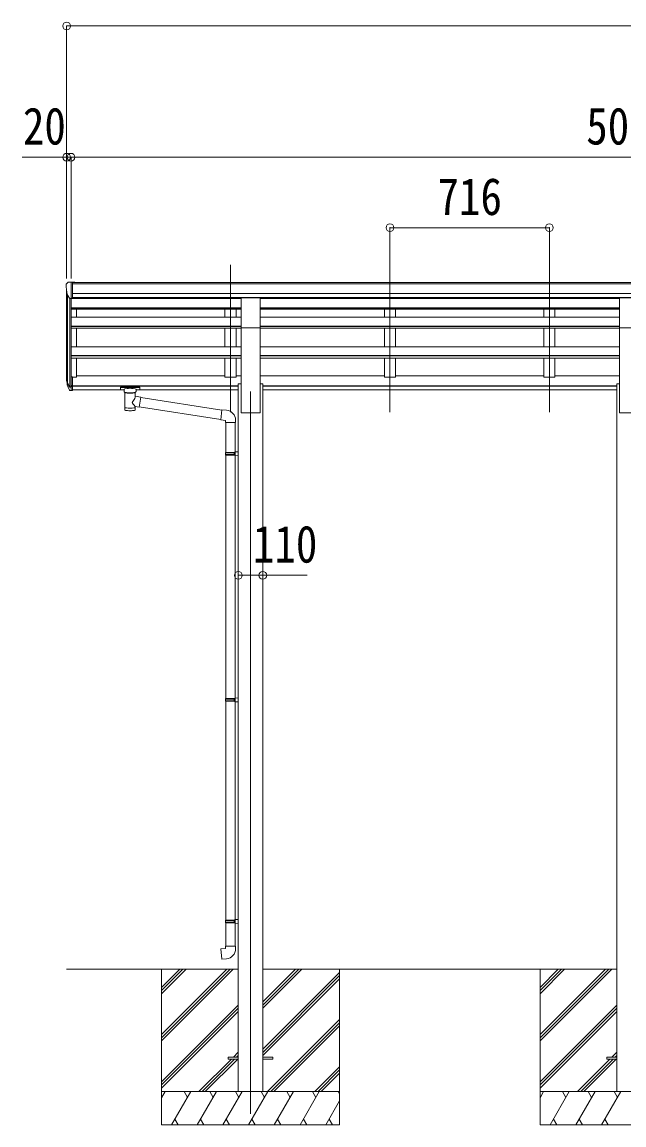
# Model space of a CAD drawing. Units: millimetres at full size, sheet at 1:35. Extents: x -9783 to 9892, y -6828 to 6752.
# Drawn here: x -2835 to -132, y -3930 to 1026 of the extents above; entities that cross this region are included whole.
import ezdxf
from ezdxf.enums import TextEntityAlignment as Align

# ---------------------------------------------------------------- set-up
doc = ezdxf.new("R2010")
doc.units = ezdxf.units.MM
doc.header["$LTSCALE"] = 35
doc.header["$PDMODE"] = 32
doc.header["$PDSIZE"] = 35
for name, color, linetype, lineweight in [('0-0_0', 7, 'Continuous', 9), ('0-1_本体', 4, 'Continuous', 9), ('0-2_部品', 7, 'Continuous', 9), ('0-8_PARTS2', 2, 'Continuous', 9), ('0-A_寸法', 6, 'Continuous', 9)]:
    doc.layers.add(name, color=color, linetype=linetype, lineweight=lineweight)
doc.styles.add('ＭＳ ゴシック', font='')
doc.styles.get('ＭＳ ゴシック').set_extended_font_data('MS Gothic')

msp = doc.modelspace()

# ---------------------------------------------------------------- linework, layer by layer
at = {"layer": '0-0_0'}
for p, q in [((-2635.16, -3230.13), (-1864.16, -3230.13)), ((-2209.16, -3230.13), (-2209.16, -3930.13)), ((-2209.16, -3524.3), (-1914.98, -3230.13)), ((-2209.16, -3538.45), (-1900.84, -3230.13)), ((-2209.16, -3552.59), (-1886.7, -3230.13)), ((-2209.16, -3340.46), (-2098.83, -3230.13)), ((-2209.16, -3326.32), (-2112.97, -3230.13)), ((-2209.16, -3312.17), (-2127.12, -3230.13)), ((-1754.16, -3230.13), (-164.16, -3230.13)), ((-1754.16, -3405.96), (-1578.33, -3230.13)), ((-1754.16, -3391.81), (-1592.47, -3230.13)), ((-1754.16, -3377.67), (-1606.62, -3230.13)), ((-1754.16, -3589.8), (-1409.16, -3244.81)), ((-1754.16, -3603.94), (-1409.16, -3258.95)), ((-1409.16, -3230.13), (-1409.16, -3930.13)), ((-509.16, -3230.13), (-509.16, -3930.13)), ((-509.16, -3524.3), (-214.98, -3230.13)), ((-509.16, -3538.45), (-200.84, -3230.13)), ((-509.16, -3552.59), (-186.7, -3230.13)), ((-509.16, -3340.46), (-398.83, -3230.13)), ((-509.16, -3326.32), (-412.97, -3230.13)), ((-509.16, -3312.17), (-427.12, -3230.13)), ((-1754.16, -3618.09), (-1409.16, -3273.09)), ((-2209.16, -3736.44), (-1864.16, -3391.44)), ((-2209.16, -3750.58), (-1864.16, -3405.58)), ((-509.16, -3736.44), (-164.16, -3391.44)), ((-509.16, -3750.58), (-164.16, -3405.58)), ((-2209.16, -3764.72), (-1864.16, -3419.72)), ((-1732.36, -3780.13), (-1409.16, -3456.94)), ((-509.16, -3764.72), (-164.16, -3419.72)), ((-1718.21, -3780.13), (-1409.16, -3471.08)), ((-1704.07, -3780.13), (-1409.16, -3485.22)), ((-1886.22, -3625.63), (-1864.16, -3603.57)), ((-1872.08, -3625.63), (-1864.16, -3617.71)), ((-186.22, -3625.63), (-164.16, -3603.57)), ((-172.08, -3625.63), (-164.16, -3617.71)), ((-2040.72, -3780.13), (-1895.22, -3634.63)), ((-2026.58, -3780.13), (-1881.08, -3634.63)), ((-2012.44, -3780.13), (-1866.94, -3634.63)), ((-340.72, -3780.13), (-195.22, -3634.63)), ((-326.58, -3780.13), (-181.08, -3634.63)), ((-312.44, -3780.13), (-166.94, -3634.63)), ((-1520.22, -3780.13), (-1409.16, -3669.07)), ((-1506.08, -3780.13), (-1409.16, -3683.21)), ((-1491.94, -3780.13), (-1409.16, -3697.35)), ((-1409.16, -3780.13), (-2209.16, -3780.13)), ((-2209.16, -3807.63), (-2193.28, -3780.13)), ((-2164.42, -3930.13), (-2077.82, -3780.13)), ((-2092.82, -3806.11), (-2107.82, -3780.13)), ((-2048.95, -3930.13), (-1962.34, -3780.13)), ((-1977.35, -3806.11), (-1992.35, -3780.13)), ((-1933.48, -3930.13), (-1846.87, -3780.13)), ((-1861.88, -3806.11), (-1876.88, -3780.13)), ((-1818.01, -3930.13), (-1731.4, -3780.13)), ((-1746.41, -3806.11), (-1761.41, -3780.13)), ((-1702.54, -3930.13), (-1615.93, -3780.13)), ((-1630.94, -3806.11), (-1645.94, -3780.13)), ((-1587.07, -3930.13), (-1500.46, -3780.13)), ((-1530.46, -3780.13), (-1515.46, -3806.11)), ((-1415, -3780.13), (-1409.16, -3790.23)), ((290.84, -3780.13), (-509.16, -3780.13)), ((-509.16, -3807.63), (-493.28, -3780.13)), ((-464.42, -3930.13), (-377.82, -3780.13)), ((-392.82, -3806.11), (-407.82, -3780.13)), ((-348.95, -3930.13), (-262.34, -3780.13)), ((-277.35, -3806.11), (-292.35, -3780.13)), ((-233.48, -3930.13), (-146.87, -3780.13)), ((-161.88, -3806.11), (-176.88, -3780.13)), ((-1471.6, -3930.13), (-1409.16, -3821.99)), ((-2149.42, -3904.15), (-2134.42, -3930.13)), ((-2033.95, -3904.15), (-2018.95, -3930.13)), ((-1918.48, -3904.15), (-1903.48, -3930.13)), ((-1803.01, -3904.15), (-1788.01, -3930.13)), ((-1687.54, -3904.15), (-1672.54, -3930.13)), ((-1572.07, -3904.15), (-1557.07, -3930.13)), ((-1456.6, -3904.15), (-1441.6, -3930.13)), ((-449.42, -3904.15), (-434.42, -3930.13)), ((-333.95, -3904.15), (-318.95, -3930.13)), ((-218.48, -3904.15), (-203.48, -3930.13)), ((-2209.16, -3930.13), (-1409.16, -3930.13)), ((-509.16, -3930.13), (290.84, -3930.13))]:
    msp.add_line(p, q, dxfattribs=at)
at = {"layer": '0-1_本体'}
for p, q in [((-2608.66, -145.02), (2390.34, -145.02)), ((-2635.16, -570.86), (-2635.16, -181.77)), ((-2608.66, -150.38), (2390.34, -150.38)), ((-2608.66, -193.89), (2390.34, -193.9)), ((-2630.88, -200.57), (-2630.88, -595.13)), ((-2621.16, -215.92), (-2621.16, -613.13)), ((-2615.16, -215.4), (-2615.16, -568.69)), ((-2615.16, -216.92), (-1851.66, -216.92)), ((-2608.66, -211.57), (2390.34, -211.57)), ((-1851.66, -213.94), (-2608.66, -213.94)), ((-1924.16, -213.94), (-1924.16, -216.92)), ((-1874.16, -213.94), (-1874.16, -216.92)), ((-1766.66, -213.94), (-151.66, -213.94)), ((-1766.66, -216.92), (-151.66, -216.92)), ((-1208.16, -213.94), (-1208.16, -216.92)), ((-1158.16, -213.94), (-1158.16, -216.92)), ((-492.16, -213.94), (-492.16, -216.92)), ((-442.16, -213.94), (-442.16, -216.92)), ((-2615.16, -258.92), (-1851.66, -258.92)), ((-2615.16, -260.62), (-1851.66, -260.62)), ((-2615.16, -264.29), (-1851.66, -264.29)), ((-2590.16, -300.26), (-2590.16, -264.29)), ((-1924.16, -264.29), (-1924.16, -300.26)), ((-1874.16, -264.29), (-1874.16, -300.26)), ((-1766.66, -258.92), (-151.66, -258.92)), ((-1766.66, -260.62), (-151.66, -260.62)), ((-1766.66, -264.29), (-151.66, -264.29)), ((-1208.16, -264.29), (-1208.16, -300.26)), ((-1158.16, -264.29), (-1158.16, -300.26)), ((-492.16, -264.29), (-492.16, -300.26)), ((-442.16, -264.29), (-442.16, -300.26)), ((-2615.16, -300.26), (-1851.66, -300.26)), ((-2615.16, -340.89), (-1851.66, -340.89)), ((-2615.16, -342.56), (-1851.66, -342.56)), ((-1766.66, -300.26), (-151.66, -300.26)), ((-1766.66, -340.89), (-151.66, -340.89)), ((-1766.66, -342.56), (-151.66, -342.56)), ((-2615.16, -349.35), (-1851.66, -349.35)), ((-2590.16, -433.54), (-2590.16, -349.35)), ((-1924.16, -349.35), (-1924.16, -433.54)), ((-1874.16, -349.35), (-1874.16, -433.54)), ((-1851.66, -730.13), (-1851.66, -347.81)), ((-1766.66, -730.13), (-1766.66, -347.81)), ((-1766.66, -349.35), (-151.66, -349.35)), ((-1208.16, -349.35), (-1208.16, -433.54)), ((-1158.16, -349.35), (-1158.16, -433.54)), ((-492.16, -349.35), (-492.16, -433.54)), ((-442.16, -349.35), (-442.16, -433.54)), ((-151.66, -730.13), (-151.66, -347.81)), ((-2615.16, -433.54), (-1851.66, -433.54)), ((-1766.66, -433.54), (-151.66, -433.54)), ((-2615.16, -472.69), (-1851.66, -472.69)), ((-2615.16, -474.36), (-1851.66, -474.36)), ((-2615.16, -484), (-1851.66, -484)), ((-2590.16, -569.52), (-2590.16, -485.24)), ((-1924.16, -485.24), (-1924.16, -569.52)), ((-1766.66, -472.69), (-151.66, -472.69)), ((-1766.66, -474.36), (-151.66, -474.36)), ((-1766.66, -484), (-151.66, -484)), ((-1208.16, -484), (-1208.16, -569.52)), ((-492.16, -484), (-492.16, -569.52)), ((-2608.66, -569.52), (-2590.16, -569.52)), ((-2590.16, -564.3), (-1924.16, -564.3)), ((-1874.16, -564.3), (-1851.66, -564.3)), ((-1766.66, -564.3), (-1208.16, -564.3)), ((-1158.16, -564.3), (-492.16, -564.3)), ((-442.16, -564.3), (-151.66, -564.3)), ((-2608.66, -608.61), (-1864.16, -608.61)), ((-2608.66, -609.99), (-1864.16, -609.99)), ((-2608.66, -627.16), (-2377.16, -627.16)), ((-2323.16, -627.16), (-1864.16, -627.16)), ((-1864.16, -600.13), (-1851.66, -600.13)), ((-1864.16, -600.13), (-1864.16, -3780.13)), ((-1766.66, -600.13), (-1754.16, -600.13)), ((-1754.16, -600.13), (-1754.16, -3780.13)), ((-1754.16, -608.61), (-164.16, -608.61)), ((-1754.16, -609.99), (-164.16, -609.99)), ((-1754.16, -627.16), (-164.16, -627.16)), ((-164.16, -600.13), (-151.66, -600.13)), ((-164.16, -600.13), (-164.16, -3780.13)), ((-1851.66, -730.13), (-1766.66, -730.13)), ((-151.66, -730.13), (-66.66, -730.13))]:
    msp.add_line(p, q, dxfattribs=at)
for points in [[(-1874.16, -485.24), (-1874.16, -569.52), (-1924.16, -569.52)], [(-1158.16, -484), (-1158.16, -569.52), (-1208.16, -569.52)], [(-442.16, -484), (-442.16, -569.52), (-492.16, -569.52)]]:
    msp.add_lwpolyline(points, dxfattribs=at)
at = {"layer": '0-2_部品'}
for p, q in [((-2630.25, -143.98), (-2634.32, -149.79)), ((-2627.16, -143.42), (-2629.5, -143.56)), ((-2627.16, -143.42), (-2608.66, -143.42)), ((-2615.16, -216.4), (-2615.16, -143.42)), ((-2608.66, -143.42), (-2598.66, -143.5)), ((-2608.66, -215.4), (-2608.66, -143.42)), ((-2598.66, -145.02), (-2598.66, -143.5)), ((-2637.16, -152.79), (-2637.16, -153.42)), ((-2622.79, -214.59), (-2632.06, -198.52)), ((-2615.16, -216.4), (-2620.37, -216.08)), ((-2608.66, -215.4), (-2615.16, -215.4)), ((-1851.66, -213.65), (-1766.66, -213.65)), ((-1851.66, -347.81), (-1851.66, -213.65)), ((-1766.66, -347.81), (-1766.66, -213.65)), ((-151.66, -213.65), (-66.66, -213.65)), ((-151.66, -347.81), (-151.66, -213.65)), ((-1851.66, -347.81), (-1766.66, -347.81)), ((-151.66, -347.81), (-66.66, -347.81)), ((-2621.6, -612.65), (-2631.35, -594.24)), ((-2615.16, -568.69), (-2615.16, -630.57)), ((-2608.66, -568.69), (-2615.16, -568.69)), ((-2608.66, -568.69), (-2608.66, -629.76)), ((-2632.77, -594.73), (-2622.61, -613.9)), ((-2630.19, -611.59), (-2622.61, -629.07)), ((-2615.16, -613.4), (-2620.3, -613.4)), ((-2615.16, -615.4), (-2620.01, -615.4)), ((-2615.16, -630.57), (-2620.01, -630.57)), ((-2608.66, -607), (-2615.16, -607)), ((-2608.66, -612.4), (-2615.16, -612.4)), ((-2608.66, -629.76), (-2615.16, -629.76)), ((-2393.66, -615.47), (-2393.66, -626.23)), ((-2393.66, -615.66), (-2393.66, -617.2)), ((-2391.66, -614.8), (-2308.66, -614.8)), ((-2391.66, -616.98), (-2308.66, -616.98)), ((-2391.66, -626.89), (-2377.16, -626.89)), ((-2377.16, -633.7), (-2377.16, -623.42)), ((-2373.06, -638.2), (-2373.08, -718.49)), ((-2327.26, -655.77), (-2327.26, -638.19)), ((-2323.16, -633.7), (-2323.16, -623.42)), ((-2323.16, -626.89), (-2308.66, -626.89)), ((-2306.66, -615.47), (-2306.66, -626.23)), ((-2302.04, -659.68), (-2327.26, -655.77)), ((-2302.04, -659.68), (-2309.06, -704.94)), ((-1938.23, -718.18), (-2302.35, -661.69)), ((-2327.25, -718.49), (-2327.26, -701.86)), ((-2327.26, -702.12), (-2309.06, -704.94)), ((-1941.9, -760.12), (-2308.79, -703.2)), ((-1917.24, -718.31), (-1938.08, -716.48)), ((-1922.16, -774.05), (-1876.16, -774.05)), ((-1920.16, -774.05), (-1920.16, -908.05)), ((-1878.16, -774.05), (-1878.16, -905.49)), ((-1876.16, -774.05), (-1876.16, -763.14)), ((-1922.16, -910.05), (-1921.16, -908.05)), ((-1922.16, -910.05), (-1878.16, -910.05)), ((-1922.16, -910.05), (-1922.16, -918.05)), ((-1922.16, -918.05), (-1878.16, -918.05)), ((-1922.16, -918.05), (-1921.16, -920.05)), ((-1921.16, -908.05), (-1878.16, -908.05)), ((-1921.16, -920.05), (-1878.16, -920.05)), ((-1920.16, -920.05), (-1920.16, -2014.23)), ((-1882.64, -910.05), (-1883.07, -908.05)), ((-1880.16, -905.55), (-1864.16, -905.07)), ((-1880.16, -907.55), (-1880.16, -905.55)), ((-1880.16, -907.55), (-1878.16, -907.55)), ((-1880.16, -922.55), (-1880.16, -920.55)), ((-1880.16, -922.55), (-1864.16, -923.02)), ((-1878.16, -922.6), (-1878.16, -2011.67)), ((-1864.16, -905.07), (-1864.16, -923.02)), ((-1922.16, -2016.23), (-1921.16, -2014.23)), ((-1922.16, -2016.23), (-1878.16, -2016.23)), ((-1922.16, -2016.23), (-1922.16, -2024.23)), ((-1922.16, -2024.23), (-1878.16, -2024.23)), ((-1922.16, -2024.23), (-1921.16, -2026.23)), ((-1921.16, -2014.23), (-1878.16, -2014.23)), ((-1921.16, -2026.23), (-1878.16, -2026.23)), ((-1920.16, -2026.23), (-1920.16, -3009.39)), ((-1882.64, -2016.23), (-1883.07, -2014.23)), ((-1880.16, -2011.73), (-1864.16, -2011.26)), ((-1880.16, -2013.73), (-1880.16, -2011.73)), ((-1880.16, -2013.73), (-1878.16, -2013.73)), ((-1880.16, -2028.73), (-1880.16, -2026.73)), ((-1880.16, -2028.73), (-1864.16, -2029.2)), ((-1878.16, -2028.79), (-1878.16, -3006.83)), ((-1864.16, -2011.26), (-1864.16, -2029.2)), ((-1922.16, -3011.39), (-1921.16, -3009.39)), ((-1922.16, -3011.39), (-1878.16, -3011.39)), ((-1922.16, -3011.39), (-1922.16, -3019.39)), ((-1922.16, -3019.39), (-1878.16, -3019.39)), ((-1922.16, -3019.39), (-1921.16, -3021.39)), ((-1921.16, -3009.39), (-1878.16, -3009.39)), ((-1921.16, -3021.39), (-1878.16, -3021.39)), ((-1920.16, -3021.39), (-1920.16, -3127.53)), ((-1882.64, -3011.39), (-1883.07, -3009.39)), ((-1880.16, -3006.89), (-1864.16, -3006.42)), ((-1880.16, -3008.89), (-1880.16, -3006.89)), ((-1880.16, -3008.89), (-1878.16, -3008.89)), ((-1880.16, -3023.89), (-1880.16, -3021.89)), ((-1864.16, -3006.42), (-1864.16, -3024.36)), ((-1880.16, -3023.89), (-1864.16, -3024.36)), ((-1878.16, -3023.95), (-1878.16, -3127.53)), ((-1922.16, -3127.53), (-1876.16, -3127.53)), ((-1922.16, -3137.53), (-1922.16, -3127.53)), ((-1876.16, -3127.53), (-1876.16, -3138.45))]:
    msp.add_line(p, q, dxfattribs=at)
at = {"layer": '0-2_部品', "color": 4}
for p, q in [((-1909.16, -3625.63), (-1909.16, -3634.63)), ((-1864.16, -3625.63), (-1909.16, -3625.63)), ((-1864.16, -3634.63), (-1909.16, -3634.63)), ((-1709.16, -3625.63), (-1754.16, -3625.63)), ((-1709.16, -3634.63), (-1754.16, -3634.63)), ((-1709.16, -3625.63), (-1709.16, -3634.63)), ((-209.16, -3625.63), (-209.16, -3634.63)), ((-164.16, -3625.63), (-209.16, -3625.63)), ((-164.16, -3634.63), (-209.16, -3634.63))]:
    msp.add_line(p, q, dxfattribs=at)
at = {"layer": '0-2_部品'}
for points in [[(-2393.66, -615.47), (-2393.63, -615.27), (-2393.54, -615.13), (-2393.45, -615.04), (-2393.34, -614.98), (-2393.22, -614.94), (-2392.93, -614.87), (-2392.44, -614.83), (-2391.9, -614.81), (-2391.66, -614.8)], [(-2393.66, -626.23), (-2393.63, -626.42), (-2393.54, -626.56), (-2393.45, -626.65), (-2393.34, -626.71), (-2393.22, -626.76), (-2392.93, -626.82), (-2392.44, -626.87), (-2391.9, -626.89), (-2391.66, -626.89)], [(-2377.12, -633.64), (-2377.15, -634), (-2376.9, -634.96), (-2376.38, -635.84), (-2375.58, -636.68), (-2374.46, -637.48), (-2373.06, -638.2)], [(-2327.26, -638.19), (-2327.03, -638.1), (-2325.68, -637.36), (-2324.56, -636.51), (-2323.81, -635.65), (-2323.34, -634.75), (-2323.17, -633.86)], [(-2308.66, -614.8), (-2308.31, -614.81), (-2307.78, -614.83), (-2307.33, -614.88), (-2307.03, -614.96), (-2306.86, -615.06), (-2306.74, -615.2), (-2306.67, -615.38), (-2306.66, -615.47)], [(-2308.66, -626.89), (-2308.31, -626.89), (-2307.78, -626.86), (-2307.33, -626.81), (-2307.03, -626.73), (-2306.86, -626.63), (-2306.74, -626.5), (-2306.67, -626.32), (-2306.66, -626.23)], [(-1938.08, -716.48), (-1942.09, -762.31), (-1922.16, -764.05), (-1922.16, -774.05)], [(-1882.64, -910.05), (-1882.64, -918.05), (-1883.07, -920.05)], [(-1880.16, -920.55), (-1878.16, -920.55), (-1878.16, -907.55)], [(-1882.64, -2016.23), (-1882.64, -2024.23), (-1883.07, -2026.23)], [(-1880.16, -2026.73), (-1878.16, -2026.73), (-1878.16, -2013.73)], [(-1882.64, -3011.39), (-1882.64, -3019.39), (-1883.07, -3021.39)], [(-1880.16, -3021.89), (-1878.16, -3021.89), (-1878.16, -3008.89)], [(-1917.24, -3183.28), (-1938.08, -3185.1), (-1942.09, -3139.28), (-1922.16, -3137.53)]]:
    msp.add_lwpolyline(points, dxfattribs=at)
for centre, radius, start, end in [((-2629.44, -144.56), 1, 93.5, 145), ((-2634.16, -152.79), 3, 93, 180), ((-2435.16, -153.42), 202, 180, 192.90261), ((-2620.19, -213.09), 3, 210, 266.5), ((-2546.5, -572.56), 89.07, 174.49576, 194.41188), ((-2547.22, -568.29), 88.05, 177.22392, 197.21071), ((-2501.95, -575.51), 133.22, 183.27987, 195.71302), ((-2620.01, -612.4), 3, 210, 270), ((-2620.01, -627.57), 3, 210, 270), ((-2620.3, -611.9), 1.5, 210, 270), ((-1921.16, -763.14), 45, 0, 85), ((-1921.16, -3138.45), 45, 275, 0)]:
    msp.add_arc(centre, radius, start, end, dxfattribs=at)
for centre, major_axis, ratio, start_param, end_param in [((-2391.66, -617.2), (2, 0), 0.109601, 1.5707963, 3.1415927), ((-2350.16, -623.42), (27, 0), 0.122176, 6.2831853, 9.424778), ((-2350.15, -638.65), (-22.91, 0.42), 0.072511, 0.0008029, 1.5715993), ((-2350.15, -640.28), (-22.91, 0.42), 0.072511, 0.0008029, 1.5715993), ((-2350.18, -638.65), (22.92, 0.42), 0.07247, 4.71158, 6.2823764), ((-2350.18, -640.28), (22.92, 0.42), 0.07247, 4.71158, 6.2823764), ((-2339.16, -633.7), (16, 0), 0.361356, 6.2636979, 6.2831853), ((-2308.66, -617.2), (2, 0), 0.109601, 0, 1.5707963), ((-2350.16, -682.31), (-22.81, -26.62), 0.234429, 1.6855472, 3.1268519), ((-2347.61, -679.67), (20.32, -22.25), 0.045535, 0.0389954, 1.3075346), ((-2350.16, -718.49), (22.92, 0), 0.101955, 3.1415499, 6.2833984), ((-2350.16, -706.05), (22.91, 0), 0.122865, 3.1415927, 6.2831853)]:
    msp.add_ellipse(centre, major_axis=major_axis, ratio=ratio, start_param=start_param, end_param=end_param, dxfattribs=at)
at = {"layer": '0-8_PARTS2'}
for p, q in [((-1899.16, -727.78), (-1899.16, -65.26)), ((-1183.16, -727.78), (-1183.16, -65.26)), ((-467.16, -727.78), (-467.16, -65.26)), ((-1809.16, -633.99), (-1809.16, -3880.13))]:
    msp.add_line(p, q, dxfattribs=at)
at = {"layer": '0-A_寸法'}
for p, q in [((-2635.16, 1008.16), (-2635.16, 418.23)), ((-2635.16, 1008.16), (7428.84, 1008.16)), ((-2635.16, 418.23), (-2835.16, 418.23)), ((-2635.16, 418.23), (-2635.16, -127.39)), ((-2615.16, 418.23), (-2635.16, 418.23)), ((-2615.16, 418.23), (-2615.16, -127.39)), ((-2615.16, 418.23), (2396.84, 418.23)), ((-2615.16, 418.23), (-2615.16, -127.39)), ((-1183.16, 101.61), (-1183.16, -127.39)), ((-1183.16, 101.61), (-467.16, 101.61)), ((-467.16, 101.61), (-467.16, -127.39)), ((-1864.16, -1460.31), (-1754.16, -1460.31)), ((-1754.16, -1460.31), (-1554.16, -1460.31))]:
    msp.add_line(p, q, dxfattribs=at)
for p in [(-2635.16, 1008.16), (-2635.16, 418.23), (-2615.16, 418.23), (-1183.16, 101.61), (-467.16, 101.61), (-1864.16, -1460.31), (-1754.16, -1460.31)]:
    msp.add_point(p, dxfattribs=at)

# ---------------------------------------------------------------- texts
at = {"layer": '0-A_寸法', "color": 7, "style": 'ＭＳ ゴシック', "width": 0.85}
for s, p in [('20', (-2831.41, 425.23)), ('5012', (-301.66, 425.23)), ('716', (-969.54, 108.61)), ('110', (-1798.54, -1453.31))]:
    msp.add_text(s, height=166.8, dxfattribs=at).set_placement(p, align=Align.BOTTOM_LEFT)

doc.saveas('drawing.dxf')
